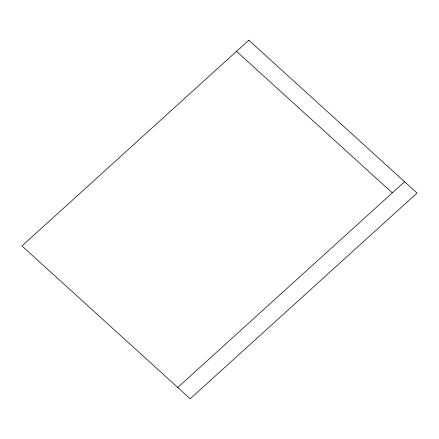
<?xml version="1.0" encoding="UTF-8"?>
<svg xmlns="http://www.w3.org/2000/svg" width="439" height="439" viewBox="0 0 439 439"><rect width="100%" height="100%" fill="white"/><g stroke="black" fill="none" stroke-linecap="round" stroke-linejoin="round"><path stroke-width="0.66" d="M177.74 387.467L404.588 181.735M236.533 51.336L392.323 192.858M248.798 40.212L21.95 245.944L190.202 398.788L417.05 193.056L248.798 40.212"/></g></svg>
